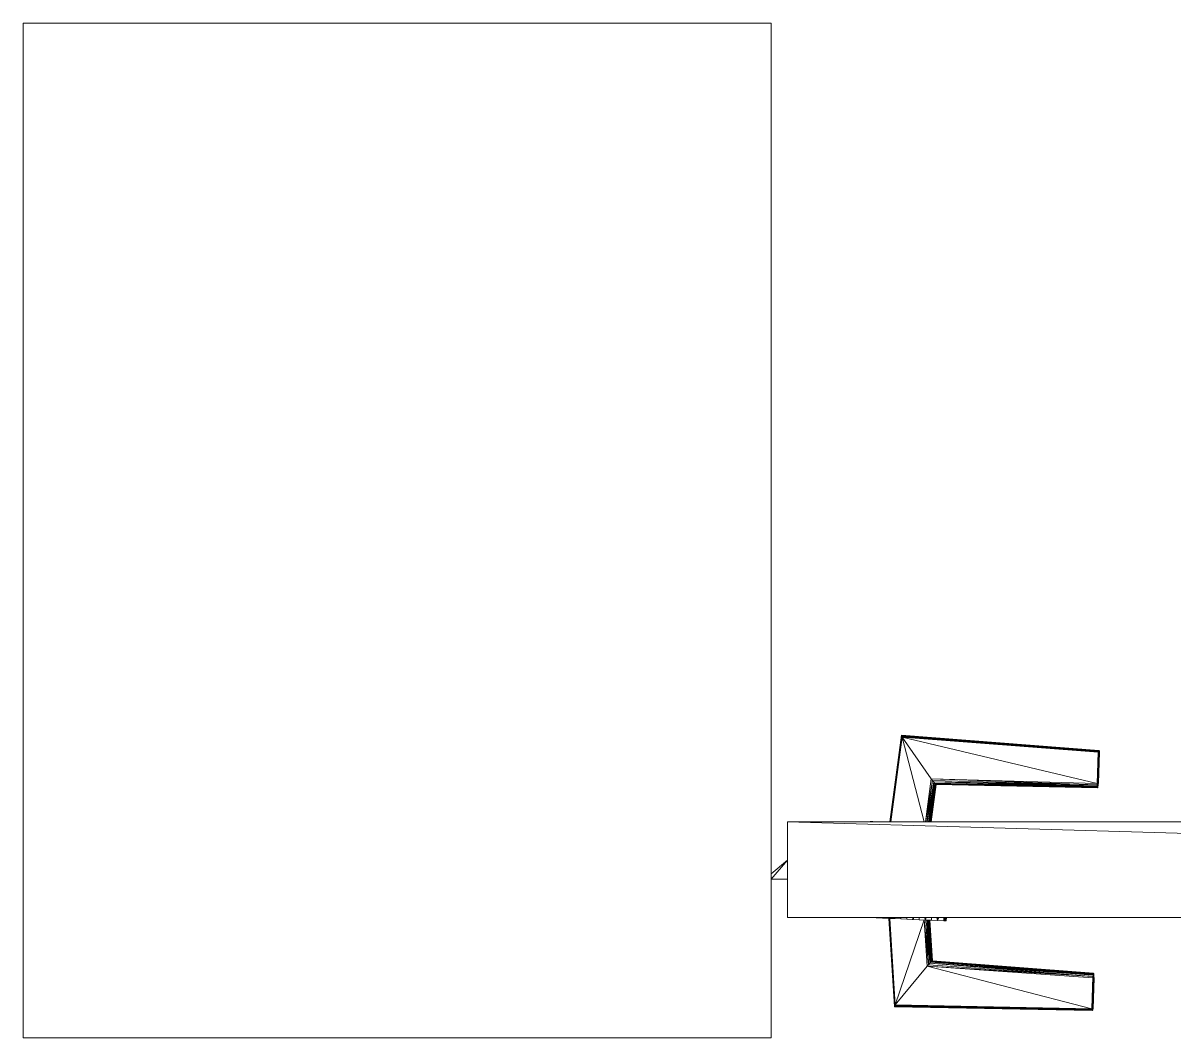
# Model space of a CAD drawing. Header units: millimetres. Extents: x -284281 to 1648660, y -821378 to -151356.
# Drawn here: x -221363.7 to -220955.2, y -271494.7 to -271134.7 of the extents above; entities that cross this region are included whole.
import ezdxf

# ---------------------------------------------------------------- set-up
doc = ezdxf.new("R2010")
doc.units = ezdxf.units.MM
doc.header["$MEASUREMENT"] = 0
doc.set_wipeout_variables(frame=1)
doc.linetypes.add('Wipeout_Contour', pattern=[1000, 0, -1000])
doc.layers.add('Structure - Murs extérieurs', color=7, linetype='Continuous')

# ---------------------------------------------------------------- blocks, each defined once
blk = doc.blocks.new('Mur_58_1', base_point=(204765.64, -271134.71))
at = {"color": 254, "linetype": 'Wipeout_Contour', "lineweight": 0, "ltscale": 1359970.611364661}
blk.add_wipeout([(204765.64, -271494.71), (205030.95, -271494.71), (205030.95, -271134.71), (204765.64, -271134.71)], dxfattribs=at).dxf.layer = 'Structure - Murs extérieurs'
at = {"layer": 'Structure - Murs extérieurs', "color": 7, "linetype": 'Continuous', "lineweight": 5, "flags": 128}
for points in [[(205030.95, -271134.71), (204765.64, -271134.71)], [(204765.64, -271134.71), (204765.64, -271494.71)], [(205030.95, -271494.71), (205030.95, -271134.71)], [(204765.64, -271494.71), (205030.95, -271494.71)]]:
    blk.add_lwpolyline(points, dxfattribs=at)
blk = doc.blocks.new('model17')
at = {"color": 7, "linetype": 'Continuous', "lineweight": 20}
for p, q in [((1357.74, 259.11), (1358.1, 270.16)), ((1357.75, 258.63), (1358.14, 270.32)), ((1357.75, 258.63), (1358.1, 270.16)), ((1357.78, 258.24), (1358.18, 270.45)), ((1357.78, 258.24), (1358.14, 270.32)), ((1357.81, 257.93), (1358.22, 270.55)), ((1357.81, 257.93), (1358.18, 270.45)), ((1357.83, 257.7), (1358.26, 270.62)), ((1357.83, 257.7), (1358.22, 270.55)), ((1357.87, 257.57), (1358.34, 270.68)), ((1357.87, 257.57), (1358.3, 270.67)), ((1357.87, 257.57), (1358.26, 270.62)), ((1357.91, 257.52), (1358.34, 270.68)), ((1357.94, 257.56), (1358.34, 270.68)), ((1357.94, 257.56), (1358.37, 270.66)), ((1357.94, 257.56), (1358.42, 270.62)), ((1357.99, 257.7), (1358.42, 270.62)), ((1357.99, 257.7), (1358.45, 270.54)), ((1358.04, 257.92), (1358.45, 270.54)), ((1358.04, 257.92), (1358.48, 270.44)), ((1358.08, 258.22), (1358.48, 270.44)), ((1358.08, 258.22), (1358.51, 270.31)), ((1358.1, 270.16), (1358.14, 270.32)), ((1358.13, 258.62), (1358.51, 270.31)), ((1358.13, 258.62), (1358.55, 270.14)), ((1358.14, 270.32), (1358.18, 270.45)), ((1358.18, 270.45), (1358.22, 270.55)), ((1358.18, 259.09), (1358.55, 270.14)), ((1358.22, 270.55), (1358.26, 270.62)), ((1358.26, 270.62), (1358.3, 270.67)), ((1358.3, 270.67), (1358.34, 270.68)), ((1358.34, 270.68), (1358.37, 270.66)), ((1358.34, 270.68), (1428.51, 269.39)), ((1358.37, 270.66), (1358.42, 270.62)), ((1428.51, 269.39), (1358.37, 270.66)), ((1358.37, 270.66), (1428.55, 269.31)), ((1358.37, 270.66), (1428.54, 269.37)), ((1358.42, 270.62), (1358.45, 270.54)), ((1428.55, 269.31), (1358.42, 270.62)), ((1358.42, 270.62), (1428.52, 269.22)), ((1358.45, 270.54), (1358.48, 270.44)), ((1428.52, 269.22), (1358.45, 270.54)), ((1358.45, 270.54), (1428.47, 269.09)), ((1358.48, 270.44), (1358.51, 270.31)), ((1358.48, 270.44), (1428.47, 269.09)), ((1358.51, 270.31), (1428.26, 268.72)), ((1358.51, 270.31), (1428.38, 268.92)), ((1358.51, 270.31), (1358.55, 270.14)), ((1358.51, 270.31), (1428.47, 269.09)), ((1358.55, 270.14), (1428.26, 268.72)), ((1358.55, 270.14), (1416.96, 255.04)), ((1428.26, 268.72), (1416.96, 255.04)), ((1428.26, 268.72), (1417.98, 238.59)), ((1428.38, 268.92), (1428.26, 268.72)), ((1428.26, 268.72), (1430.16, 238.04)), ((1428.47, 269.09), (1428.38, 268.92)), ((1428.38, 268.92), (1430.16, 238.04)), ((1428.38, 268.92), (1430.28, 238.06)), ((1428.38, 268.92), (1430.38, 238.07)), ((1428.52, 269.22), (1428.47, 269.09)), ((1428.47, 269.09), (1430.38, 238.07)), ((1428.51, 269.39), (1428.54, 269.37)), ((1428.55, 269.31), (1428.52, 269.22)), ((1428.52, 269.22), (1430.38, 238.07)), ((1428.52, 269.22), (1430.45, 238.08)), ((1428.54, 269.37), (1428.55, 269.31)), ((1428.55, 269.31), (1430.45, 238.08)), ((1428.55, 269.31), (1430.48, 238.09)), ((1357.75, 258.63), (1357.74, 259.11)), ((1357.78, 258.24), (1357.75, 258.63)), ((1357.81, 257.93), (1357.78, 258.24)), ((1357.83, 257.7), (1357.81, 257.93)), ((1357.87, 257.57), (1357.83, 257.7)), ((1357.91, 257.52), (1357.87, 257.57)), ((1357.94, 257.56), (1357.91, 257.52)), ((1415.06, 253.1), (1357.91, 257.52)), ((1357.99, 257.7), (1357.94, 257.56)), ((1415.15, 253.15), (1357.94, 257.56)), ((1357.94, 257.56), (1415.06, 253.1)), ((1358.04, 257.92), (1357.99, 257.7)), ((1415.34, 253.31), (1357.99, 257.7)), ((1357.99, 257.7), (1415.15, 253.15)), ((1358.08, 258.22), (1358.04, 257.92)), ((1415.62, 253.59), (1358.04, 257.92)), ((1415.34, 253.31), (1358.04, 257.92)), ((1415.98, 253.97), (1358.04, 257.92)), ((1358.13, 258.62), (1358.08, 258.22)), ((1415.98, 253.97), (1358.08, 258.22)), ((1358.13, 258.62), (1358.18, 259.09)), ((1416.43, 254.45), (1358.13, 258.62)), ((1415.98, 253.97), (1358.13, 258.62)), ((1416.96, 255.04), (1358.13, 258.62)), ((1416.96, 255.04), (1358.18, 259.09)), ((1415.34, 253.31), (1415.15, 253.15)), ((1415.62, 253.59), (1415.34, 253.31)), ((1416.54, 238.65), (1415.34, 253.31)), ((1416.25, 238.67), (1415.34, 253.31)), ((1415.98, 253.97), (1415.62, 253.59)), ((1416.93, 238.64), (1415.62, 253.59)), ((1416.54, 238.65), (1415.62, 253.59)), ((1416.43, 254.45), (1415.98, 253.97)), ((1416.93, 238.64), (1415.98, 253.97)), ((1416.43, 254.45), (1416.96, 255.04)), ((1417.98, 238.59), (1416.43, 254.45)), ((1417.41, 238.61), (1416.43, 254.45)), ((1416.93, 238.64), (1416.43, 254.45)), ((1417.98, 238.59), (1416.96, 255.04)), ((1415.15, 253.15), (1415.06, 253.1)), ((1416.05, 238.68), (1415.06, 253.1)), ((1415.95, 238.68), (1415.06, 253.1)), ((1416.25, 238.67), (1415.15, 253.15)), ((1416.05, 238.68), (1415.15, 253.15)), ((1466.45, 203.75), (322.26, 237.72)), ((1466.45, 237.72), (322.26, 237.72)), ((1410.12, 238.94), (1410.08, 237.72)), ((1410.15, 238.94), (1410.11, 237.72)), ((1410.15, 238.94), (1410.12, 237.72)), ((1410.15, 238.94), (1410.12, 238.94)), ((1410.12, 238.94), (1410.15, 238.94)), ((1410.22, 238.94), (1410.15, 238.94)), ((1410.22, 238.94), (1410.18, 237.72)), ((1410.22, 238.94), (1410.19, 237.72)), ((1410.31, 238.93), (1410.22, 238.94)), ((1410.31, 238.93), (1410.27, 237.72)), ((1410.31, 238.93), (1410.29, 237.72)), ((1410.34, 238.93), (1410.31, 238.93)), ((1410.44, 238.93), (1410.34, 238.93)), ((1410.44, 238.93), (1410.4, 237.72)), ((1410.6, 238.92), (1410.44, 238.93)), ((1410.6, 238.92), (1410.53, 237.72)), ((1410.6, 238.92), (1410.56, 237.72)), ((1410.6, 238.92), (1410.59, 237.72)), ((1410.79, 238.91), (1410.6, 238.92)), ((1410.79, 238.91), (1410.75, 237.72)), ((1410.79, 238.91), (1410.79, 237.72)), ((1411.02, 238.9), (1410.79, 238.91)), ((1411.02, 238.9), (1410.98, 237.72)), ((1413.2, 238.8), (1411.02, 238.9)), ((1413.2, 238.8), (1412.81, 237.72)), ((1413.2, 238.8), (1413.16, 237.72)), ((1413.5, 237.72), (1413.2, 238.8)), ((1415.37, 238.71), (1413.2, 238.8)), ((1415.37, 238.71), (1415.34, 237.72)), ((1415.92, 238.68), (1415.37, 238.71)), ((1417.55, 238.61), (1415.92, 238.68)), ((1417.55, 238.61), (1417.23, 237.72)), ((1417.55, 238.61), (1417.52, 237.72)), ((1417.81, 237.72), (1417.55, 238.61)), ((1419.74, 238.51), (1417.55, 238.61)), ((1419.71, 237.72), (1419.74, 238.51)), ((1421.92, 238.41), (1419.74, 238.51)), ((1421.92, 238.41), (1421.67, 237.72)), ((1421.9, 237.72), (1421.92, 238.41)), ((1422.12, 237.72), (1421.92, 238.41)), ((1422.25, 238.4), (1421.92, 238.41)), ((1424.1, 238.31), (1422.25, 238.4)), ((1424.08, 237.72), (1424.1, 238.31)), ((1426.28, 238.22), (1424.1, 238.31)), ((1426.28, 238.22), (1426.1, 237.72)), ((1426.26, 237.72), (1426.28, 238.22)), ((1428.45, 238.12), (1426.28, 238.22)), ((1428.45, 238.12), (1428.31, 237.72)), ((1428.44, 237.72), (1428.45, 238.12)), ((1428.57, 237.72), (1428.45, 238.12)), ((1430.63, 238.02), (1428.45, 238.12)), ((1430.28, 238.06), (1430.16, 238.04)), ((1430.29, 238.04), (1430.19, 238.04)), ((1430.38, 238.07), (1430.28, 238.06)), ((1430.45, 238.08), (1430.38, 238.07)), ((1430.48, 238.09), (1430.45, 238.08)), ((1430.62, 237.72), (1430.63, 238.02)), ((1432.8, 237.92), (1430.63, 238.02)), ((1432.8, 237.92), (1432.72, 237.72)), ((1432.79, 237.72), (1432.8, 237.92)), ((1432.86, 237.72), (1432.8, 237.92)), ((1434.96, 237.83), (1432.8, 237.92)), ((1434.95, 237.72), (1434.96, 237.83)), ((1437.12, 237.73), (1434.96, 237.83)), ((1437.12, 237.73), (1437.11, 237.72)), ((1437.25, 237.72), (1437.12, 237.73)), ((1437.34, 237.72), (1437.25, 237.72)), ((1437.25, 237.72), (1437.25, 237.72)), ((1437.41, 237.72), (1437.34, 237.72)), ((1466.45, 203.75), (1466.45, 237.72)), ((1466.45, 224.13), (1472.26, 224.13)), ((1466.45, 217.33), (1472.26, 224.13)), ((1466.45, 217.33), (1472.26, 222.22)), ((1472.26, 222.22), (1472.26, 224.13)), ((322.26, 203.75), (1466.45, 203.75)), ((1413.74, 190.53), (1415.51, 203.75)), ((1415.51, 203.75), (1413.84, 190.48)), ((1413.84, 190.48), (1415.61, 203.75)), ((1413.84, 190.48), (1415.79, 203.75)), ((1414.01, 190.32), (1415.8, 203.75)), ((1415.83, 203.75), (1414.27, 190.03)), ((1414.27, 190.03), (1416.1, 203.75)), ((1414.27, 190.03), (1416.46, 203.75)), ((1414.6, 189.63), (1416.49, 203.75)), ((1414.6, 189.63), (1416.94, 203.75)), ((1415.01, 189.11), (1416.98, 203.75)), ((1415.01, 189.11), (1417.51, 203.75)), ((1415.51, 188.49), (1417.55, 203.75)), ((1417.95, 203.75), (1425.79, 173.75)), ((1429.81, 203.75), (1425.79, 173.75)), ((1425.79, 173.75), (1429.94, 203.75)), ((1429.94, 203.75), (1425.9, 173.53)), ((1425.9, 173.53), (1430.03, 203.75)), ((1425.97, 173.34), (1430.1, 203.75)), ((1430.04, 203.75), (1425.97, 173.34)), ((1430.1, 203.75), (1426.02, 173.2)), ((1430.14, 203.75), (1426.04, 173.09)), ((1430.1, 203.75), (1426.04, 173.09)), ((1434.48, 203.75), (1436.24, 203.66)), ((1436.69, 203.75), (1436.24, 203.66)), ((1436.24, 203.66), (1436.9, 203.75)), ((1436.24, 203.66), (1436.46, 203.66)), ((1436.91, 203.75), (1436.46, 203.66)), ((1436.46, 203.66), (1437.04, 203.74)), ((1436.46, 203.66), (1436.66, 203.66)), ((1437.04, 203.74), (1436.66, 203.66)), ((1436.66, 203.66), (1437.11, 203.72)), ((1436.66, 203.66), (1436.82, 203.66)), ((1437.11, 203.72), (1436.82, 203.66)), ((1436.82, 203.66), (1436.95, 203.67)), ((1437.11, 203.72), (1436.95, 203.67)), ((1436.95, 203.67), (1437.14, 203.71)), ((1436.95, 203.67), (1437.04, 203.67)), ((1436.98, 203.75), (1437.04, 203.74)), ((1437.04, 203.74), (1437.04, 203.75)), ((1437.04, 203.74), (1437.11, 203.72)), ((1437.14, 203.71), (1437.04, 203.67)), ((1437.04, 203.67), (1437.14, 203.69)), ((1437.11, 203.72), (1437.11, 203.75)), ((1437.11, 203.72), (1437.14, 203.71)), ((1437.14, 203.69), (1437.11, 203.68)), ((1437.14, 203.71), (1437.14, 203.75)), ((1437.14, 203.69), (1437.14, 203.71)), ((1437.14, 203.71), (1437.14, 203.69)), ((1355.77, 179.02), (1356.24, 190.55)), ((1355.77, 179.02), (1356.19, 190.07)), ((1355.8, 178.87), (1356.3, 190.95)), ((1355.8, 178.87), (1356.24, 190.55)), ((1355.83, 178.74), (1356.34, 191.27)), ((1355.83, 178.74), (1356.3, 190.95)), ((1355.87, 178.65), (1356.39, 191.5)), ((1355.87, 178.65), (1356.34, 191.27)), ((1355.9, 178.58), (1356.44, 191.65)), ((1355.9, 178.58), (1356.39, 191.5)), ((1355.94, 178.55), (1356.44, 191.65)), ((1355.98, 178.54), (1356.48, 191.69)), ((1356.44, 191.65), (1355.98, 178.54)), ((1355.98, 178.54), (1356.52, 191.65)), ((1356.01, 178.56), (1356.52, 191.65)), ((1356.52, 191.65), (1356.05, 178.61)), ((1356.05, 178.61), (1356.54, 191.53)), ((1356.54, 191.53), (1356.09, 178.69)), ((1356.09, 178.69), (1356.58, 191.31)), ((1356.58, 191.31), (1356.13, 178.8)), ((1356.13, 178.8), (1356.6, 191.01)), ((1356.6, 191.01), (1356.18, 178.94)), ((1356.18, 178.94), (1356.63, 190.63)), ((1356.19, 190.07), (1356.24, 190.55)), ((1356.63, 190.63), (1356.22, 179.11)), ((1356.64, 190.16), (1356.22, 179.11)), ((1356.24, 190.55), (1356.3, 190.95)), ((1356.3, 190.95), (1356.34, 191.27)), ((1356.34, 191.27), (1356.39, 191.5)), ((1356.39, 191.5), (1356.44, 191.65)), ((1356.44, 191.65), (1356.48, 191.69)), ((1356.48, 191.69), (1356.52, 191.65)), ((1356.48, 191.69), (1413.74, 190.53)), ((1356.52, 191.65), (1356.54, 191.53)), ((1413.74, 190.53), (1356.52, 191.65)), ((1356.52, 191.65), (1413.84, 190.48)), ((1356.54, 191.53), (1356.58, 191.31)), ((1413.84, 190.48), (1356.54, 191.53)), ((1356.54, 191.53), (1414.01, 190.32)), ((1356.58, 191.31), (1356.6, 191.01)), ((1414.01, 190.32), (1356.58, 191.31)), ((1356.58, 191.31), (1414.6, 189.63)), ((1356.58, 191.31), (1414.27, 190.03)), ((1356.6, 191.01), (1356.63, 190.63)), ((1356.6, 191.01), (1414.6, 189.63)), ((1356.63, 190.63), (1356.64, 190.16)), ((1414.6, 189.63), (1356.63, 190.63)), ((1356.63, 190.63), (1415.51, 188.49)), ((1356.63, 190.63), (1415.01, 189.11)), ((1415.51, 188.49), (1356.64, 190.16)), ((1356.64, 190.16), (1425.79, 173.75)), ((1413.74, 190.53), (1413.84, 190.48)), ((1413.84, 190.48), (1414.01, 190.32)), ((1414.01, 190.32), (1414.27, 190.03)), ((1414.27, 190.03), (1414.6, 189.63)), ((1414.6, 189.63), (1415.01, 189.11)), ((1415.01, 189.11), (1415.51, 188.49)), ((1415.51, 188.49), (1425.79, 173.75)), ((1355.8, 178.87), (1355.77, 179.02)), ((1355.83, 178.74), (1355.8, 178.87)), ((1355.87, 178.65), (1355.83, 178.74)), ((1355.9, 178.58), (1355.87, 178.65)), ((1355.94, 178.55), (1355.9, 178.58)), ((1355.98, 178.54), (1355.94, 178.55)), ((1356.01, 178.56), (1355.98, 178.54)), ((1426.03, 173.02), (1355.98, 178.54)), ((1425.99, 172.99), (1355.98, 178.54)), ((1356.05, 178.61), (1356.01, 178.56)), ((1426.03, 173.02), (1356.01, 178.56)), ((1356.09, 178.69), (1356.05, 178.61)), ((1426.02, 173.2), (1356.05, 178.61)), ((1356.05, 178.61), (1426.03, 173.02)), ((1426.04, 173.09), (1356.05, 178.61)), ((1356.13, 178.8), (1356.09, 178.69)), ((1425.97, 173.34), (1356.09, 178.69)), ((1356.09, 178.69), (1426.02, 173.2)), ((1356.18, 178.94), (1356.13, 178.8)), ((1425.97, 173.34), (1356.13, 178.8)), ((1356.22, 179.11), (1356.18, 178.94)), ((1425.79, 173.75), (1356.18, 178.94)), ((1356.18, 178.94), (1425.97, 173.34)), ((1425.9, 173.53), (1356.18, 178.94)), ((1425.79, 173.75), (1356.22, 179.11)), ((1425.79, 173.75), (1425.9, 173.53)), ((1425.9, 173.53), (1425.97, 173.34)), ((1425.97, 173.34), (1426.02, 173.2)), ((1426.03, 173.02), (1425.99, 172.99)), ((1426.02, 173.2), (1426.04, 173.09)), ((1426.04, 173.09), (1426.03, 173.02))]:
    blk.add_line(p, q, dxfattribs=at)
blk.add_point((1415.06, 253.1), dxfattribs=at)

msp = doc.modelspace()

# ---------------------------------------------------------------- linework, layer by layer
at = {"color": 7, "linetype": 'Continuous', "lineweight": 20}
for p, q in [((-221056.26564, -271418.00425), (-221052.16514, -271387.34586)), ((-221056.23079, -271418.00425), (-221052.16514, -271387.34586)), ((-221056.23079, -271418.00425), (-221052.14191, -271387.4532)), ((-221052.09544, -271387.59927), (-221056.23079, -271418.00425)), ((-221056.1669, -271418.00425), (-221052.09544, -271387.59927)), ((-221052.02575, -271387.78406), (-221056.1611, -271418.00425)), ((-221056.06817, -271418.00425), (-221052.02575, -271387.78406)), ((-221051.9212, -271388.00757), (-221056.06236, -271418.00425)), ((-221055.93458, -271418.00425), (-221051.9212, -271388.00757)), ((-221052.16514, -271387.34586), (-221052.15353, -271387.27792)), ((-221052.16514, -271387.34586), (-220982.17787, -271392.86854)), ((-221052.14191, -271387.4532), (-221052.16514, -271387.34586)), ((-221052.15353, -271387.27792), (-221052.11868, -271387.24871)), ((-220982.17787, -271392.86854), (-221052.15353, -271387.27792)), ((-221052.15353, -271387.27792), (-220982.13721, -271392.81758)), ((-221052.15353, -271387.27792), (-220982.10237, -271392.79517)), ((-221052.14191, -271387.4532), (-220982.17787, -271392.86854)), ((-220982.21853, -271392.94938), (-221052.14191, -271387.4532)), ((-221052.09544, -271387.59927), (-221052.14191, -271387.4532)), ((-221052.11868, -271387.24871), (-220982.10237, -271392.79517)), ((-221052.09544, -271387.59927), (-220982.21853, -271392.94938)), ((-221052.09544, -271387.59927), (-220982.25918, -271393.05944)), ((-220982.30565, -271393.19804), (-221052.09544, -271387.59927)), ((-221052.02575, -271387.78406), (-221052.09544, -271387.59927)), ((-221052.02575, -271387.78406), (-220982.30565, -271393.19804)), ((-221051.9212, -271388.00757), (-221052.02575, -271387.78406)), ((-221051.9212, -271388.00757), (-220982.34631, -271393.36652)), ((-220982.77029, -271404.41528), (-221051.9212, -271388.00757)), ((-221051.9212, -271388.00757), (-220982.30565, -271393.19804)), ((-221041.63511, -271402.74333), (-221051.9212, -271388.00757)), ((-221044.08031, -271418.00425), (-221051.9212, -271388.00757)), ((-220982.77029, -271404.41528), (-220982.34631, -271393.36652)), ((-220982.30565, -271393.19804), (-220982.75287, -271404.88474)), ((-220982.75287, -271404.88474), (-220982.34631, -271393.36652)), ((-220982.25918, -271393.05944), (-220982.72964, -271405.27062)), ((-220982.72964, -271405.27062), (-220982.30565, -271393.19804)), ((-220982.21853, -271392.94938), (-220982.70641, -271405.57159)), ((-220982.70641, -271405.57159), (-220982.25918, -271393.05944)), ((-220982.17787, -271392.86854), (-220982.67156, -271405.78559)), ((-220982.67156, -271405.78559), (-220982.21853, -271392.94938)), ((-220982.10237, -271392.79517), (-220982.64252, -271405.91196)), ((-220982.13721, -271392.81758), (-220982.64252, -271405.91196)), ((-220982.64252, -271405.91196), (-220982.17787, -271392.86854)), ((-220982.10237, -271392.79517), (-220982.60186, -271405.94864)), ((-220982.56701, -271405.90313), (-220982.10237, -271392.79517)), ((-220982.06171, -271392.80264), (-220982.56701, -271405.90313)), ((-220982.02686, -271392.83865), (-220982.56701, -271405.90313)), ((-220982.02686, -271392.83865), (-220982.52055, -271405.75502)), ((-220981.99201, -271392.90455), (-220982.52055, -271405.75502)), ((-220981.99201, -271392.90455), (-220982.46827, -271405.52607)), ((-220981.95716, -271392.99898), (-220982.46827, -271405.52607)), ((-220981.95716, -271392.99898), (-220982.42181, -271405.20948)), ((-220981.92232, -271393.12331), (-220982.42181, -271405.20948)), ((-220981.92232, -271393.12331), (-220982.36954, -271404.80864)), ((-220981.89328, -271393.27617), (-220982.36954, -271404.80864)), ((-220982.34631, -271393.36652), (-220982.30565, -271393.19804)), ((-220981.89328, -271393.27617), (-220982.31726, -271404.32493)), ((-220982.30565, -271393.19804), (-220982.25918, -271393.05944)), ((-220982.25918, -271393.05944), (-220982.21853, -271392.94938)), ((-220982.21853, -271392.94938), (-220982.17787, -271392.86854)), ((-220982.17787, -271392.86854), (-220982.13721, -271392.81758)), ((-220982.13721, -271392.81758), (-220982.10237, -271392.79517)), ((-220982.10237, -271392.79517), (-220982.06171, -271392.80264)), ((-220982.06171, -271392.80264), (-220982.02686, -271392.83865)), ((-220982.02686, -271392.83865), (-220981.99201, -271392.90455)), ((-220981.99201, -271392.90455), (-220981.95716, -271392.99898)), ((-220981.95716, -271392.99898), (-220981.92232, -271393.12331)), ((-220981.92232, -271393.12331), (-220981.89328, -271393.27617)), ((-221041.63511, -271402.74333), (-221043.67374, -271418.00425)), ((-221041.63511, -271402.74333), (-220982.77029, -271404.41528)), ((-220982.75287, -271404.88474), (-221041.63511, -271402.74333)), ((-221041.14142, -271403.36972), (-221041.63511, -271402.74333)), ((-221041.14142, -271403.36972), (-221043.63308, -271418.00425)), ((-221041.14142, -271403.36972), (-221043.10455, -271418.00425)), ((-221040.72905, -271403.88537), (-221043.0697, -271418.00425)), ((-221040.72905, -271403.88537), (-221042.61667, -271418.00425)), ((-221040.39218, -271404.28756), (-221042.58763, -271418.00425)), ((-221040.39218, -271404.28756), (-221042.22753, -271418.00425)), ((-221041.95455, -271418.00425), (-221040.39218, -271404.28756)), ((-221040.13662, -271404.5729), (-221041.93132, -271418.00425)), ((-221039.96238, -271404.74139), (-221041.91389, -271418.00425)), ((-221039.96238, -271404.74139), (-221041.73384, -271418.00425)), ((-221041.64091, -271418.00425), (-221039.96238, -271404.74139)), ((-221039.86945, -271404.79098), (-221041.63511, -271418.00425)), ((-221040.72905, -271403.88537), (-221041.14142, -271403.36972)), ((-220982.75287, -271404.88474), (-221041.14142, -271403.36972)), ((-220982.70641, -271405.57159), (-221040.72905, -271403.88537)), ((-221040.72905, -271403.88537), (-220982.75287, -271404.88474)), ((-220982.72964, -271405.27062), (-221040.72905, -271403.88537)), ((-221040.39218, -271404.28756), (-221040.72905, -271403.88537)), ((-221040.13662, -271404.5729), (-221040.39218, -271404.28756)), ((-220982.70641, -271405.57159), (-221040.39218, -271404.28756)), ((-221040.13662, -271404.5729), (-220982.70641, -271405.57159)), ((-220982.67156, -271405.78559), (-221040.13662, -271404.5729)), ((-221039.96238, -271404.74139), (-221040.13662, -271404.5729)), ((-221039.86945, -271404.79098), (-221039.96238, -271404.74139)), ((-221039.96238, -271404.74139), (-220982.67156, -271405.78559)), ((-220982.64252, -271405.91196), (-221039.96238, -271404.74139)), ((-221039.86945, -271404.79098), (-220982.64252, -271405.91196)), ((-220982.60186, -271405.94864), (-221039.86945, -271404.79098)), ((-220982.75287, -271404.88474), (-220982.77029, -271404.41528)), ((-220982.72964, -271405.27062), (-220982.75287, -271404.88474)), ((-220982.70641, -271405.57159), (-220982.72964, -271405.27062)), ((-220982.67156, -271405.78559), (-220982.70641, -271405.57159)), ((-220982.64252, -271405.91196), (-220982.67156, -271405.78559)), ((-220982.60186, -271405.94864), (-220982.64252, -271405.91196)), ((-220982.56701, -271405.90313), (-220982.60186, -271405.94864)), ((-220982.52055, -271405.75502), (-220982.56701, -271405.90313)), ((-220982.46827, -271405.52607), (-220982.52055, -271405.75502)), ((-220982.42181, -271405.20948), (-220982.46827, -271405.52607)), ((-220982.36954, -271404.80864), (-220982.42181, -271405.20948)), ((-220982.31726, -271404.32493), (-220982.36954, -271404.80864)), ((-221092.57771, -271418.00425), (-219948.38457, -271451.97325)), ((-219948.38457, -271418.00425), (-221092.57771, -271418.00425)), ((-221092.57771, -271418.00425), (-221092.57771, -271451.97325)), ((-221063.0727, -271417.92544), (-221063.26437, -271417.96348)), ((-221063.26437, -271417.96348), (-221063.17144, -271417.93223)), ((-221063.17144, -271417.93223), (-221063.26437, -271417.95125)), ((-221063.26437, -271417.95125), (-221063.23533, -271417.94106)), ((-221063.26437, -271417.95125), (-221063.26437, -271417.96348)), ((-221063.26437, -271417.96348), (-221063.26437, -271417.95125)), ((-221063.26437, -271417.96348), (-221063.26437, -271418.00425)), ((-221063.23533, -271417.97775), (-221063.26437, -271417.96348)), ((-221062.7823, -271417.91593), (-221063.23533, -271417.97775)), ((-221063.23533, -271417.97775), (-221062.94492, -271417.92)), ((-221063.23533, -271417.97775), (-221063.0727, -271417.92544)), ((-221063.23533, -271417.97775), (-221063.23533, -271418.00425)), ((-221063.17144, -271417.99338), (-221063.23533, -271417.97775)), ((-221062.58482, -271417.91389), (-221063.17144, -271417.99338)), ((-221063.17144, -271417.99338), (-221062.7823, -271417.91593)), ((-221063.0727, -271417.92544), (-221063.17144, -271417.93223)), ((-221063.17144, -271417.99338), (-221063.17144, -271418.00425)), ((-221063.10755, -271418.00425), (-221063.17144, -271417.99338)), ((-221062.94492, -271417.92), (-221063.0727, -271417.92544)), ((-221063.03785, -271418.00425), (-221062.58482, -271417.91389)), ((-221062.36412, -271417.91389), (-221063.02624, -271418.00425)), ((-221062.7823, -271417.91593), (-221062.94492, -271417.92)), ((-221062.81715, -271418.00425), (-221062.36412, -271417.91389)), ((-221062.58482, -271417.91389), (-221062.7823, -271417.91593)), ((-221062.36412, -271417.91389), (-221062.58482, -271417.91389)), ((-221060.61008, -271418.00425), (-221062.36412, -271417.91389)), ((-221092.57771, -271451.97325), (-219948.38457, -271451.97325)), ((-221063.53735, -271451.97325), (-221063.46765, -271451.97597)), ((-221063.46765, -271451.97597), (-221063.37472, -271451.98073)), ((-221063.37472, -271451.97325), (-221063.37472, -271451.98073)), ((-221063.37472, -271451.98073), (-221063.24694, -271451.98616)), ((-221063.24694, -271451.98616), (-221063.24114, -271451.97325)), ((-221063.24694, -271451.98616), (-221061.08634, -271452.08331)), ((-221061.08053, -271451.97325), (-221061.08634, -271452.08331)), ((-221061.08634, -271452.08331), (-221058.92574, -271452.18047)), ((-221058.98382, -271451.97325), (-221058.92574, -271452.18047)), ((-221058.92574, -271452.18047), (-221058.85023, -271451.97325)), ((-221058.91993, -271451.97325), (-221058.92574, -271452.18047)), ((-221058.92574, -271452.18047), (-221056.75352, -271452.27762)), ((-221056.7419, -271451.97325), (-221056.75352, -271452.27762)), ((-221056.75352, -271452.27762), (-221054.5813, -271452.37545)), ((-221056.60251, -271452.35099), (-221056.57347, -271452.34216)), ((-221054.67423, -271483.56647), (-221056.60251, -271452.35099)), ((-221056.57347, -271452.34216), (-221056.50958, -271452.32993)), ((-221054.64519, -271483.4734), (-221056.57347, -271452.34216)), ((-221054.67423, -271483.56647), (-221056.57347, -271452.34216)), ((-221056.50958, -271452.32993), (-221056.41084, -271452.31566)), ((-221054.50579, -271483.1799), (-221056.50958, -271452.32993)), ((-221054.59292, -271483.34499), (-221056.50958, -271452.32993)), ((-221054.64519, -271483.4734), (-221056.50958, -271452.32993)), ((-221056.41665, -271452.29324), (-221056.31211, -271452.29732)), ((-221056.41084, -271452.31566), (-221056.28306, -271452.29868)), ((-221054.50579, -271483.1799), (-221056.41084, -271452.31566)), ((-221054.38963, -271482.97881), (-221056.28306, -271452.29868)), ((-221054.50579, -271483.1799), (-221056.28306, -271452.29868)), ((-221054.69165, -271451.97325), (-221054.5813, -271452.37545)), ((-221054.5813, -271452.37545), (-221054.4361, -271451.97325)), ((-221054.56968, -271451.97325), (-221054.5813, -271452.37545)), ((-221054.5813, -271452.37545), (-221052.40327, -271452.47328)), ((-221054.38963, -271482.97881), (-221044.10354, -271452.84626)), ((-221052.40327, -271452.47328), (-221052.22322, -271451.97325)), ((-221052.38585, -271451.97325), (-221052.40327, -271452.47328)), ((-221052.40327, -271452.47328), (-221050.22525, -271452.57111)), ((-221050.20201, -271451.97325), (-221050.22525, -271452.57111)), ((-221050.22525, -271452.57111), (-221048.37828, -271452.65399)), ((-221048.37828, -271452.65399), (-221048.04722, -271452.66894)), ((-221048.24469, -271451.97325), (-221048.04722, -271452.66894)), ((-221048.04722, -271452.66894), (-221047.79747, -271451.97325)), ((-221048.02399, -271451.97325), (-221048.04722, -271452.66894)), ((-221048.04722, -271452.66894), (-221045.86338, -271452.76677)), ((-221045.83434, -271451.97325), (-221045.86338, -271452.76677)), ((-221045.86338, -271452.76677), (-221043.67955, -271452.86528)), ((-221044.10354, -271452.84626), (-221043.08712, -271469.29609)), ((-221044.10354, -271452.84626), (-221042.55859, -271468.70775)), ((-221043.9351, -271451.97325), (-221043.67955, -271452.86528)), ((-221043.67955, -271452.86528), (-221043.3601, -271451.97325)), ((-221043.67955, -271452.86528), (-221043.65051, -271451.97325)), ((-221043.67955, -271452.86528), (-221042.04748, -271452.93865)), ((-221043.53435, -271452.87207), (-221042.55859, -271468.70775)), ((-221043.05228, -271452.89381), (-221042.55859, -271468.70775)), ((-221043.05228, -271452.89381), (-221042.10556, -271468.22267)), ((-221043.05228, -271452.89381), (-221041.74546, -271467.8429)), ((-221042.66314, -271452.9108), (-221041.74546, -271467.8429)), ((-221042.66314, -271452.9108), (-221041.46667, -271467.57046)), ((-221042.37273, -271452.92439), (-221041.46667, -271467.57046)), ((-221042.37273, -271452.92439), (-221041.28081, -271467.40741)), ((-221042.17526, -271452.93322), (-221041.28081, -271467.40741)), ((-221042.17526, -271452.93322), (-221041.18789, -271467.35442)), ((-221042.07652, -271452.9373), (-221041.18789, -271467.35442)), ((-221042.04748, -271452.93865), (-221041.50152, -271452.96311)), ((-221041.50152, -271452.96311), (-221041.46667, -271451.97325)), ((-221041.50152, -271452.96311), (-221039.32349, -271453.06094)), ((-221039.63132, -271451.97325), (-221039.32349, -271453.06094)), ((-221039.32349, -271453.06094), (-221038.93435, -271451.97325)), ((-221039.32349, -271453.06094), (-221039.28865, -271451.97325)), ((-221039.32349, -271453.06094), (-221037.14547, -271453.15877)), ((-221037.14547, -271453.15877), (-221037.10481, -271451.97325)), ((-221037.14547, -271453.15877), (-221036.91895, -271453.16896)), ((-221036.91895, -271453.16896), (-221036.91895, -271451.97325)), ((-221036.91895, -271453.16896), (-221036.8783, -271451.97325)), ((-221036.91895, -271453.16896), (-221036.72729, -271453.17712)), ((-221036.72729, -271453.17712), (-221036.65759, -271451.97325)), ((-221036.72729, -271453.17712), (-221036.72148, -271451.97325)), ((-221036.72729, -271453.17712), (-221036.68663, -271451.97325)), ((-221036.72729, -271453.17712), (-221036.56466, -271453.18459)), ((-221036.56466, -271453.18459), (-221036.524, -271451.97325)), ((-221036.56466, -271453.18459), (-221036.46592, -271453.18935)), ((-221036.46592, -271453.18935), (-221036.43688, -271453.1907)), ((-221036.43688, -271453.1907), (-221036.41946, -271451.97325)), ((-221036.43688, -271453.1907), (-221036.39623, -271451.97325)), ((-221036.43688, -271453.1907), (-221036.34395, -271453.19478)), ((-221036.34395, -271453.19478), (-221036.32072, -271451.97325)), ((-221036.34395, -271453.19478), (-221036.3033, -271451.97325)), ((-221036.34395, -271453.19478), (-221036.27426, -271453.1975)), ((-221036.27426, -271453.1975), (-221036.24522, -271451.97325)), ((-221036.27426, -271453.1975), (-221036.2336, -271451.97325)), ((-221036.27426, -271453.1975), (-221036.24522, -271453.19886)), ((-221036.24522, -271453.19886), (-221036.27426, -271453.1975)), ((-221036.24522, -271453.19886), (-221036.21037, -271451.97325)), ((-221042.55859, -271468.70775), (-221042.10556, -271468.22267)), ((-221042.10556, -271468.22267), (-221041.74546, -271467.8429)), ((-221042.10556, -271468.22267), (-220984.25716, -271472.87371)), ((-221042.10556, -271468.22267), (-220984.2107, -271472.4817)), ((-221042.10556, -271468.22267), (-220984.16423, -271472.17462)), ((-221041.74546, -271467.8429), (-221041.46667, -271467.57046)), ((-221041.74546, -271467.8429), (-220984.16423, -271472.17462)), ((-221041.46667, -271467.57046), (-221041.28081, -271467.40741)), ((-221041.46667, -271467.57046), (-220984.16423, -271472.17462)), ((-221041.46667, -271467.57046), (-220984.11777, -271471.9545)), ((-221041.28081, -271467.40741), (-221041.18789, -271467.35442)), ((-221041.28081, -271467.40741), (-220984.0713, -271471.81727)), ((-220984.11777, -271471.9545), (-221041.28081, -271467.40741)), ((-220984.0713, -271471.81727), (-221041.18789, -271467.35442)), ((-221041.18789, -271467.35442), (-220984.03645, -271471.7799)), ((-221054.38963, -271482.97881), (-221043.08712, -271469.29609)), ((-221042.55859, -271468.70775), (-221043.08712, -271469.29609)), ((-221043.08712, -271469.29609), (-220984.25716, -271472.87371)), ((-220984.67534, -271484.40075), (-221043.08712, -271469.29609)), ((-221043.08712, -271469.29609), (-220984.30943, -271473.34859)), ((-221042.55859, -271468.70775), (-220984.25716, -271472.87371)), ((-220984.16423, -271472.17462), (-220984.61145, -271484.69628)), ((-220984.11777, -271471.9545), (-220984.5766, -271484.80023)), ((-220984.16423, -271472.17462), (-220984.5766, -271484.80023)), ((-220984.0713, -271471.81727), (-220984.54176, -271484.87564)), ((-220984.11777, -271471.9545), (-220984.54176, -271484.87564)), ((-220984.0713, -271471.81727), (-220984.5011, -271484.92115)), ((-220984.03645, -271471.7799), (-220984.46625, -271484.93746)), ((-220984.0713, -271471.81727), (-220984.46625, -271484.93746)), ((-220983.9958, -271471.8261), (-220984.46625, -271484.93746)), ((-220983.9958, -271471.8261), (-220984.4256, -271484.92455)), ((-220983.9958, -271471.8261), (-220984.39075, -271484.88175)), ((-220983.96095, -271471.96198), (-220984.39075, -271484.88175)), ((-220983.96095, -271471.96198), (-220984.35009, -271484.81042)), ((-220983.93191, -271472.18481), (-220984.35009, -271484.81042)), ((-220983.93191, -271472.18481), (-220984.30943, -271484.70987)), ((-220984.2107, -271472.4817), (-220984.16423, -271472.17462)), ((-220984.16423, -271472.17462), (-220984.11777, -271471.9545)), ((-220984.11777, -271471.9545), (-220984.0713, -271471.81727)), ((-220984.0713, -271471.81727), (-220984.03645, -271471.7799)), ((-220984.03645, -271471.7799), (-220983.9958, -271471.8261)), ((-220983.9958, -271471.8261), (-220983.96095, -271471.96198)), ((-220983.96095, -271471.96198), (-220983.93191, -271472.18481)), ((-220983.93191, -271472.18481), (-220983.90287, -271472.49529)), ((-220984.25716, -271472.87371), (-220984.67534, -271484.40075)), ((-220984.30943, -271473.34859), (-220984.67534, -271484.40075)), ((-220984.2107, -271472.4817), (-220984.64049, -271484.56312)), ((-220984.25716, -271472.87371), (-220984.64049, -271484.56312)), ((-220984.2107, -271472.4817), (-220984.61145, -271484.69628)), ((-220983.90287, -271472.49529), (-220984.30943, -271484.70987)), ((-220984.25716, -271472.87371), (-220984.30943, -271473.34859)), ((-220983.90287, -271472.49529), (-220984.26297, -271484.58011)), ((-220983.87964, -271472.89069), (-220984.26297, -271484.58011)), ((-220984.25716, -271472.87371), (-220984.2107, -271472.4817)), ((-220983.87964, -271472.89069), (-220984.22231, -271484.42113)), ((-220983.86221, -271473.36897), (-220984.22231, -271484.42113)), ((-220983.90287, -271472.49529), (-220983.87964, -271472.89069)), ((-220983.87964, -271472.89069), (-220983.86221, -271473.36897)), ((-221054.67423, -271483.56647), (-221054.64519, -271483.4734)), ((-220984.5011, -271484.92115), (-221054.67423, -271483.56647)), ((-221054.67423, -271483.56647), (-220984.54176, -271484.87564)), ((-221054.66842, -271483.62286), (-221054.67423, -271483.56647)), ((-221054.63938, -271483.64324), (-221054.66842, -271483.62286)), ((-220984.5011, -271484.92115), (-221054.66842, -271483.62286)), ((-221054.64519, -271483.4734), (-221054.59292, -271483.34499)), ((-221054.64519, -271483.4734), (-220984.5766, -271484.80023)), ((-220984.54176, -271484.87564), (-221054.64519, -271483.4734)), ((-221054.63938, -271483.64324), (-220984.5011, -271484.92115)), ((-220984.46625, -271484.93746), (-221054.63938, -271483.64324)), ((-221054.59292, -271483.34499), (-221054.50579, -271483.1799)), ((-220984.64049, -271484.56312), (-221054.59292, -271483.34499)), ((-220984.5766, -271484.80023), (-221054.59292, -271483.34499)), ((-220984.61145, -271484.69628), (-221054.59292, -271483.34499)), ((-221054.50579, -271483.1799), (-221054.38963, -271482.97881)), ((-220984.64049, -271484.56312), (-221054.50579, -271483.1799)), ((-220984.67534, -271484.40075), (-221054.38963, -271482.97881)), ((-220984.64049, -271484.56312), (-221054.38963, -271482.97881)), ((-220984.64049, -271484.56312), (-220984.67534, -271484.40075)), ((-220984.61145, -271484.69628), (-220984.64049, -271484.56312)), ((-220984.26297, -271484.58011), (-220984.30943, -271484.70987)), ((-220984.22231, -271484.42113), (-220984.26297, -271484.58011)), ((-220984.5766, -271484.80023), (-220984.61145, -271484.69628)), ((-220984.54176, -271484.87564), (-220984.5766, -271484.80023)), ((-220984.5011, -271484.92115), (-220984.54176, -271484.87564)), ((-220984.46625, -271484.93746), (-220984.5011, -271484.92115)), ((-220984.4256, -271484.92455), (-220984.46625, -271484.93746)), ((-220984.39075, -271484.88175), (-220984.4256, -271484.92455)), ((-220984.35009, -271484.81042), (-220984.39075, -271484.88175)), ((-220984.30943, -271484.70987), (-220984.35009, -271484.81042))]:
    msp.add_line(p, q, dxfattribs=at)
msp.add_point((-221041.18208, -271467.35442), dxfattribs=at)

# ---------------------------------------------------------------- block references
at = {"layer": 'Structure - Murs extérieurs', "color": 7, "lineweight": 5}
msp.add_blockref('Mur_58_1', (-221363.6893, -271134.7064), dxfattribs=at)

# ---------------------------------------------------------------- next in the draw order: wipeouts: each hides what was drawn before it
at = {"color": 254, "linetype": 'Wipeout_Contour', "lineweight": 0, "ltscale": 1359970.611364661}
msp.add_wipeout([(-221363.6893, -271494.7064), (-221098.38578, -271494.7064), (-221098.38578, -271134.7064), (-221363.6893, -271134.7064)], dxfattribs=at).dxf.layer = 'Structure - Murs extérieurs'

# ---------------------------------------------------------------- next in the draw order: linework, layer by layer
at = {"color": 7, "linetype": 'Continuous', "lineweight": 20}
for p, q in [((-221092.57771, -271431.59185), (-221098.38578, -271438.38565)), ((-221092.57771, -271431.59185), (-221098.38578, -271436.47252)), ((-221098.38578, -271436.47252), (-221098.38578, -271438.38565)), ((-221092.57771, -271438.38565), (-221098.38578, -271438.38565))]:
    msp.add_line(p, q, dxfattribs=at)
at = {"layer": 'Structure - Murs extérieurs', "color": 7, "linetype": 'Continuous', "lineweight": 5}
for points in [[(-221098.38578, -271134.7064), (-221363.6893, -271134.7064)], [(-221363.6893, -271134.7064), (-221363.6893, -271494.7064)], [(-221098.38578, -271494.7064), (-221098.38578, -271134.7064)], [(-221363.6893, -271494.7064), (-221098.38578, -271494.7064)]]:
    msp.add_lwpolyline(points, dxfattribs=at)

# ---------------------------------------------------------------- next in the draw order: block references
at = {"color": 7, "linetype": 'Continuous', "lineweight": 20, "zscale": 1000, "rotation": 180}
msp.add_blockref('model17', (-219626.12659, -271214.25745), dxfattribs=at)

doc.saveas('drawing.dxf')
